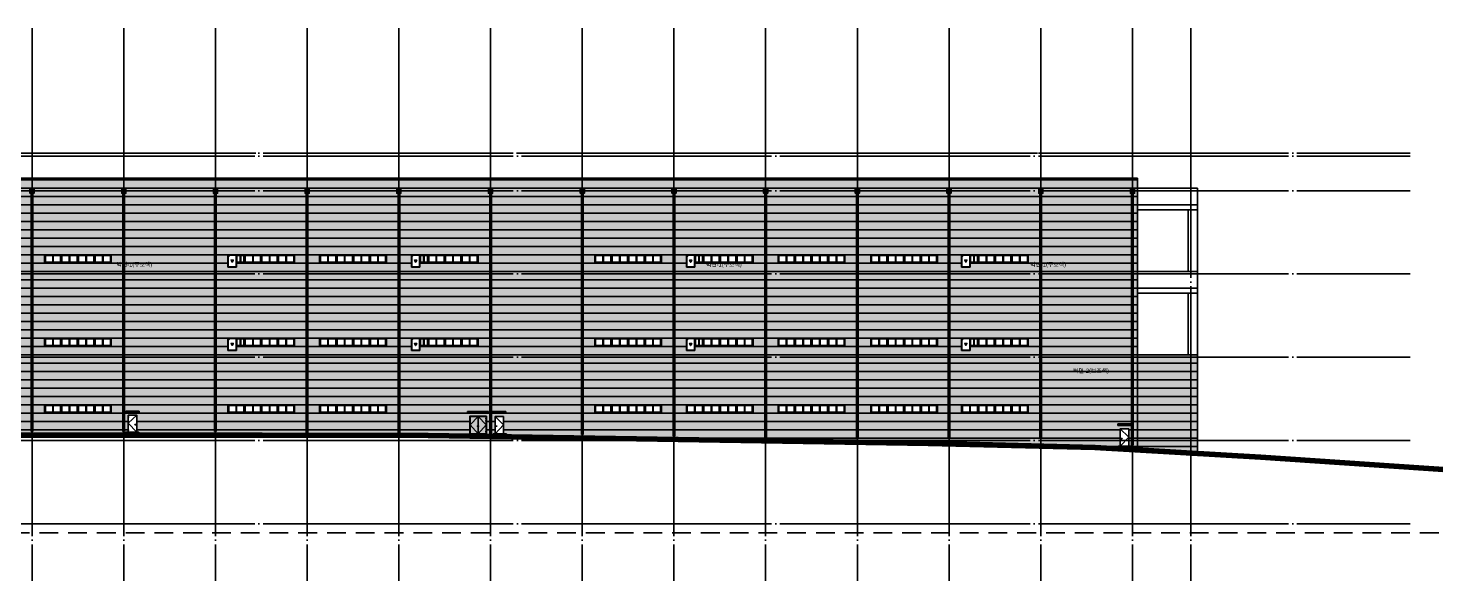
# Model space of a CAD drawing. Header units: millimetres. Extents: x 9068264 to 10076264, y 1307765 to 1705499.
# Drawn here: x 9766672 to 9935536, y 1519666 to 1586035 of the extents above; entities that cross this region are included whole.
import ezdxf
from ezdxf.enums import TextEntityAlignment as Align

# ---------------------------------------------------------------- set-up
doc = ezdxf.new("R2010")
doc.units = ezdxf.units.MM
doc.header["$LTSCALE"] = 1000
for name, pattern in [('03 단지-0902$0$HIDDEN', [0.375, 0.25, -0.125]), ('CEN', [6.2, 6, -0.1, 0, -0.1]), ('HID', [0.345, 0.225, -0.12]), ('x-평면도$0$CEN', [6.2, 6, -0.1, 0, -0.1])]:
    doc.linetypes.add(name, pattern=pattern)
doc.layers.get('DEFPOINTS').update_dxf_attribs({"color": 151})
for name, color, linetype in [('3 dim0', 7, 'Continuous'), ('A-FIN-5', 8, 'Continuous'), ('A-중심선', 10, 'CEN'), ('CON', 2, 'Continuous'), ('DOOR', 4, 'Continuous'), ('ELE-11', 7, 'Continuous'), ('ELE-2', 4, 'Continuous'), ('SYM', 7, 'Continuous'), ('WID', 4, 'Continuous'), ('WIN', 4, 'Continuous'), ('x-평면도$0$A-DOOR', 4, 'Continuous'), ('x-평면도$0$A-중심선', 10, 'x-평면도$0$CEN'), ('x-평면도$0$DIM', 7, 'Continuous'), ('x-평면도$0$현황선', 6, 'Continuous'), ('노면', 252, 'Continuous'), ('도로체인', 6, 'Continuous')]:
    doc.layers.add(name, color=color, linetype=linetype)
doc.layers.add('벽면1 (주조색)', color=7, linetype='Continuous', true_color=0xd3d1d2)
doc.layers.add('벽면2 (보조색)', color=7, linetype='Continuous', true_color=0x888787)
doc.styles.add('AUDIT_D_190715091641-0', font='')
doc.styles.add('돋움', font='')
doc.styles.get('AUDIT_D_190715091641-0').set_extended_font_data('Dotum')
doc.styles.get('돋움').set_extended_font_data('Dotum')
doc.dimstyles.new('scale600', dxfattribs={"dimscale": 600, "dimtxt": 2, "dimasz": 1, "dimexe": 1, "dimexo": 2.5, "dimgap": 0.8, "dimtad": 1, "dimdec": 0, "dimzin": 0, "dimdsep": 46, "dimlunit": 6, "dimtxsty": 'AUDIT_D_190715091641-0', "dimblk": 'DOT', "dimcen": 0, "dimdle": 1, "dimclrd": 256, "dimclre": 256, "dimclrt": 3, "dimadec": 0, "dimazin": 0, "dimtfac": 1, "dimtdec": 0, "dimtix": 1, "dimtmove": 2, "dimatfit": 3, "dimldrblk": 'DOT', "dimfxl": 0, "dimtolj": 1, "dimtzin": 0, "dimarcsym": 0})

# ---------------------------------------------------------------- blocks, each defined once
blk = doc.blocks.new('AW-1')
at = {"ltscale": 0.1}
blk.add_wipeout([(0, 1000), (0, 0), (8000, 0), (8000, 1000)], dxfattribs=at).dxf.layer = 'DOOR'
at = {"layer": 'DOOR', "ltscale": 0.1}
for p, q in [((0, 1000), (0, 0)), ((8000, 1000), (0, 1000)), ((40, 960), (7960, 960)), ((40, 40), (40, 960)), ((7960, 40), (40, 40)), ((7960, 960), (7960, 40)), ((8000, 0), (8000, 1000)), ((0, 0), (8000, 0))]:
    blk.add_line(p, q, dxfattribs=at)
at = {"layer": 'DOOR', "color": 9, "ltscale": 0.1}
for p, q in [((100, 900), (980, 900)), ((100, 100), (100, 900)), ((980, 100), (100, 100)), ((980, 960), (980, 40)), ((1040, 900), (1920, 900)), ((1040, 900), (1040, 100)), ((1920, 100), (1040, 100)), ((1920, 100), (1920, 900)), ((1980, 40), (1980, 960)), ((2020, 40), (2020, 960)), ((2080, 900), (2970, 900)), ((2080, 100), (2080, 900)), ((2970, 100), (2080, 100)), ((2970, 960), (2970, 40)), ((3030, 900), (3920, 900)), ((3030, 900), (3030, 100)), ((3920, 100), (3030, 100)), ((3920, 100), (3920, 900)), ((3980, 40), (3980, 960)), ((4020, 40), (4020, 960)), ((4080, 100), (4080, 900)), ((4970, 900), (4080, 900)), ((4080, 100), (4970, 100)), ((4970, 900), (4970, 100)), ((5030, 960), (5030, 40)), ((5920, 900), (5030, 900)), ((5030, 100), (5920, 100)), ((5920, 100), (5920, 900)), ((5980, 40), (5980, 960)), ((6020, 40), (6020, 960)), ((6080, 100), (6080, 900)), ((6960, 900), (6080, 900)), ((6080, 100), (6960, 100)), ((6960, 900), (6960, 100)), ((7020, 960), (7020, 40)), ((7900, 900), (7020, 900)), ((7020, 100), (7900, 100)), ((7900, 100), (7900, 900))]:
    blk.add_line(p, q, dxfattribs=at)
blk = doc.blocks.new('_Dot')
at = {"color": 0, "linetype": 'ByBlock', "lineweight": -2}
blk.add_line((-0.5, 0), (-1, 0), dxfattribs=at)
at = {"color": 0, "linetype": 'ByBlock', "const_width": 0.5}
blk.add_lwpolyline([(-0.25, 0, 1), (0.25, 0, 1)], format="xyb", close=True, dxfattribs=at)
blk = doc.blocks.new('*D51')
at = {"layer": '3 dim0', "lineweight": -2, "transparency": 16777216}
for p, q in [((9690141, 1587535), (9690141, 1622458)), ((9905241, 1621858), (9691041, 1621858)), ((9906141, 1587535), (9906141, 1622458))]:
    blk.add_line(p, q, dxfattribs=at)
at = {"layer": 'DEFPOINTS', "color": 0, "transparency": 16777216}
for p in [(9690141, 1621858), (9690141, 1586035), (9906141, 1586035)]:
    blk.add_point(p, dxfattribs=at)
at = {"layer": '3 dim0', "lineweight": -2, "transparency": 16777216, "xscale": 900, "yscale": 900, "zscale": 900, "rotation": 180}
blk.add_blockref('_Dot', (9690141, 1621858), dxfattribs=at)
at = {"layer": '3 dim0', "lineweight": -2, "transparency": 16777216, "xscale": 900, "yscale": 900, "zscale": 900}
blk.add_blockref('_Dot', (9906141, 1621858), dxfattribs=at)
at = {"layer": '3 dim0', "color": 3, "transparency": 16777216, "insert": (9798141, 1623592), "char_height": 2100, "attachment_point": 5, "style": 'AUDIT_D_190715091641-0'}
blk.add_mtext('\\A1;216,000', dxfattribs=at)
blk = doc.blocks.new('*D52')
at = {"layer": '3 dim0', "lineweight": -2, "transparency": 16777216}
for p, q in [((9844141, 1599519), (9844141, 1610458)), ((9854241, 1609858), (9845041, 1609858)), ((9855141, 1587535), (9855141, 1610458))]:
    blk.add_line(p, q, dxfattribs=at)
at = {"layer": 'DEFPOINTS', "color": 0, "transparency": 16777216}
for p in [(9844141, 1609858), (9844141, 1598019), (9855141, 1586035)]:
    blk.add_point(p, dxfattribs=at)
at = {"layer": '3 dim0', "lineweight": -2, "transparency": 16777216, "xscale": 900, "yscale": 900, "zscale": 900, "rotation": 180}
blk.add_blockref('_Dot', (9844141, 1609858), dxfattribs=at)
at = {"layer": '3 dim0', "lineweight": -2, "transparency": 16777216, "xscale": 900, "yscale": 900, "zscale": 900}
blk.add_blockref('_Dot', (9855141, 1609858), dxfattribs=at)
at = {"layer": '3 dim0', "color": 3, "transparency": 16777216, "insert": (9849641, 1611592), "char_height": 2100, "attachment_point": 5, "style": 'AUDIT_D_190715091641-0'}
blk.add_mtext('\\A1;11,000', dxfattribs=at)
blk = doc.blocks.new('*D53')
at = {"layer": '3 dim0', "lineweight": -2, "transparency": 16777216}
for p, q in [((9844141, 1599519), (9844141, 1616458)), ((9899141, 1587535), (9899141, 1616458)), ((9898241, 1615858), (9845041, 1615858))]:
    blk.add_line(p, q, dxfattribs=at)
at = {"layer": 'DEFPOINTS', "color": 0, "transparency": 16777216}
for p in [(9844141, 1615858), (9844141, 1598019), (9899141, 1586035)]:
    blk.add_point(p, dxfattribs=at)
at = {"layer": '3 dim0', "lineweight": -2, "transparency": 16777216, "xscale": 900, "yscale": 900, "zscale": 900, "rotation": 180}
blk.add_blockref('_Dot', (9844141, 1615858), dxfattribs=at)
at = {"layer": '3 dim0', "lineweight": -2, "transparency": 16777216, "xscale": 900, "yscale": 900, "zscale": 900}
blk.add_blockref('_Dot', (9899141, 1615858), dxfattribs=at)
at = {"layer": '3 dim0', "color": 3, "transparency": 16777216, "insert": (9871641, 1617592), "char_height": 2100, "attachment_point": 5, "style": 'AUDIT_D_190715091641-0'}
blk.add_mtext('\\A1;55,000', dxfattribs=at)
blk = doc.blocks.new('*D54')
at = {"layer": '3 dim0', "lineweight": -2, "transparency": 16777216}
for p, q in [((9855141, 1587535), (9855141, 1610458)), ((9856041, 1609858), (9865241, 1609858)), ((9866141, 1587535), (9866141, 1610458))]:
    blk.add_line(p, q, dxfattribs=at)
at = {"layer": 'DEFPOINTS', "color": 0, "transparency": 16777216}
for p in [(9866141, 1609858), (9855141, 1586035), (9866141, 1586035)]:
    blk.add_point(p, dxfattribs=at)
at = {"layer": '3 dim0', "lineweight": -2, "transparency": 16777216, "xscale": 900, "yscale": 900, "zscale": 900, "rotation": 180}
blk.add_blockref('_Dot', (9855141, 1609858), dxfattribs=at)
at = {"layer": '3 dim0', "lineweight": -2, "transparency": 16777216, "xscale": 900, "yscale": 900, "zscale": 900}
blk.add_blockref('_Dot', (9866141, 1609858), dxfattribs=at)
at = {"layer": '3 dim0', "color": 3, "transparency": 16777216, "insert": (9860641, 1611592), "char_height": 2100, "attachment_point": 5, "style": 'AUDIT_D_190715091641-0'}
blk.add_mtext('\\A1;11,000', dxfattribs=at)
blk = doc.blocks.new('*D55')
at = {"layer": '3 dim0', "lineweight": -2, "transparency": 16777216}
for p, q in [((9877141, 1587535), (9877141, 1610458)), ((9878041, 1609858), (9887241, 1609858)), ((9888141, 1587535), (9888141, 1610458))]:
    blk.add_line(p, q, dxfattribs=at)
at = {"layer": 'DEFPOINTS', "color": 0, "transparency": 16777216}
for p in [(9888141, 1609858), (9877141, 1586035), (9888141, 1586035)]:
    blk.add_point(p, dxfattribs=at)
at = {"layer": '3 dim0', "lineweight": -2, "transparency": 16777216, "xscale": 900, "yscale": 900, "zscale": 900, "rotation": 180}
blk.add_blockref('_Dot', (9877141, 1609858), dxfattribs=at)
at = {"layer": '3 dim0', "lineweight": -2, "transparency": 16777216, "xscale": 900, "yscale": 900, "zscale": 900}
blk.add_blockref('_Dot', (9888141, 1609858), dxfattribs=at)
at = {"layer": '3 dim0', "color": 3, "transparency": 16777216, "insert": (9882641, 1611592), "char_height": 2100, "attachment_point": 5, "style": 'AUDIT_D_190715091641-0'}
blk.add_mtext('\\A1;11,000', dxfattribs=at)
blk = doc.blocks.new('*D56')
at = {"layer": '3 dim0', "lineweight": -2, "transparency": 16777216}
for p, q in [((9866141, 1587535), (9866141, 1610458)), ((9876241, 1609858), (9867041, 1609858)), ((9877141, 1587535), (9877141, 1610458))]:
    blk.add_line(p, q, dxfattribs=at)
at = {"layer": 'DEFPOINTS', "color": 0, "transparency": 16777216}
for p in [(9866141, 1609858), (9866141, 1586035), (9877141, 1586035)]:
    blk.add_point(p, dxfattribs=at)
at = {"layer": '3 dim0', "lineweight": -2, "transparency": 16777216, "xscale": 900, "yscale": 900, "zscale": 900, "rotation": 180}
blk.add_blockref('_Dot', (9866141, 1609858), dxfattribs=at)
at = {"layer": '3 dim0', "lineweight": -2, "transparency": 16777216, "xscale": 900, "yscale": 900, "zscale": 900}
blk.add_blockref('_Dot', (9877141, 1609858), dxfattribs=at)
at = {"layer": '3 dim0', "color": 3, "transparency": 16777216, "insert": (9871641, 1611592), "char_height": 2100, "attachment_point": 5, "style": 'AUDIT_D_190715091641-0'}
blk.add_mtext('\\A1;11,000', dxfattribs=at)
blk = doc.blocks.new('*D57')
at = {"layer": '3 dim0', "lineweight": -2, "transparency": 16777216}
for p, q in [((9888141, 1587535), (9888141, 1610458)), ((9898241, 1609858), (9889041, 1609858)), ((9899141, 1587535), (9899141, 1610458))]:
    blk.add_line(p, q, dxfattribs=at)
at = {"layer": 'DEFPOINTS', "color": 0, "transparency": 16777216}
for p in [(9888141, 1609858), (9888141, 1586035), (9899141, 1586035)]:
    blk.add_point(p, dxfattribs=at)
at = {"layer": '3 dim0', "lineweight": -2, "transparency": 16777216, "xscale": 900, "yscale": 900, "zscale": 900, "rotation": 180}
blk.add_blockref('_Dot', (9888141, 1609858), dxfattribs=at)
at = {"layer": '3 dim0', "lineweight": -2, "transparency": 16777216, "xscale": 900, "yscale": 900, "zscale": 900}
blk.add_blockref('_Dot', (9899141, 1609858), dxfattribs=at)
at = {"layer": '3 dim0', "color": 3, "transparency": 16777216, "insert": (9893641, 1611592), "char_height": 2100, "attachment_point": 5, "style": 'AUDIT_D_190715091641-0'}
blk.add_mtext('\\A1;11,000', dxfattribs=at)
blk = doc.blocks.new('*D58')
at = {"layer": '3 dim0', "lineweight": -2, "transparency": 16777216}
for p, q in [((9899141, 1587535), (9899141, 1616458)), ((9906141, 1589060), (9906141, 1616458)), ((9898241, 1615858), (9897341, 1615858)), ((9899141, 1615858), (9906141, 1615858)), ((9907041, 1615858), (9907941, 1615858))]:
    blk.add_line(p, q, dxfattribs=at)
at = {"layer": 'DEFPOINTS', "color": 0, "transparency": 16777216}
for p in [(9906141, 1615858), (9906141, 1587560), (9899141, 1586035)]:
    blk.add_point(p, dxfattribs=at)
at = {"layer": '3 dim0', "lineweight": -2, "transparency": 16777216, "xscale": 900, "yscale": 900, "zscale": 900}
blk.add_blockref('_Dot', (9899141, 1615858), dxfattribs=at)
at = {"layer": '3 dim0', "lineweight": -2, "transparency": 16777216, "xscale": 900, "yscale": 900, "zscale": 900, "rotation": 180}
blk.add_blockref('_Dot', (9906141, 1615858), dxfattribs=at)
at = {"layer": '3 dim0', "color": 3, "transparency": 16777216, "insert": (9902641, 1617592), "char_height": 2100, "attachment_point": 5, "style": 'AUDIT_D_190715091641-0'}
blk.add_mtext('\\A1;7,000', dxfattribs=at)
blk = doc.blocks.new('RTRET')
at = {"ltscale": 0.1}
blk.add_wipeout([(131678, 216603), (130658, 216603), (130658, 217103), (123678, 217103), (123678, 218103), (131678, 218103)], dxfattribs=at).dxf.layer = 'WID'
for p, q in [((123678, 218103), (123678, 217103)), ((123678, 217103), (130658, 217103))]:
    blk.add_line(p, q)
at = {"layer": 'DOOR', "ltscale": 0.1}
for p, q in [((131678, 218103), (123678, 218103)), ((123678, 217103), (123678, 218103)), ((123718, 218063), (131638, 218063)), ((123718, 217143), (123718, 218063)), ((125658, 217143), (125658, 218063)), ((125698, 217143), (125698, 218063)), ((127658, 217143), (127658, 218063)), ((127698, 217143), (127698, 218063)), ((129658, 217143), (129658, 218063)), ((129698, 217143), (129698, 218063)), ((130658, 216603), (130658, 218063)), ((130698, 216643), (130698, 218063)), ((131638, 218063), (131638, 216643)), ((131678, 216603), (131678, 218103)), ((131678, 218103), (131678, 216603)), ((130658, 217103), (123678, 217103)), ((130658, 217143), (123718, 217143)), ((130658, 216603), (131678, 216603)), ((131638, 216643), (130698, 216643))]:
    blk.add_line(p, q, dxfattribs=at)
at = {"layer": 'DOOR', "color": 9, "ltscale": 0.1}
for p, q in [((123778, 218003), (124658, 218003)), ((123778, 217203), (123778, 218003)), ((124658, 218063), (124658, 217143)), ((124718, 218003), (125598, 218003)), ((124718, 218003), (124718, 217203)), ((125598, 217203), (125598, 218003)), ((125758, 217203), (125758, 218003)), ((126648, 218003), (125758, 218003)), ((126648, 218003), (126648, 217203)), ((126708, 218063), (126708, 217143)), ((127598, 218003), (126708, 218003)), ((127598, 217203), (127598, 218003)), ((127758, 217203), (127758, 218003)), ((128648, 218003), (127758, 218003)), ((128648, 218003), (128648, 217203)), ((128708, 218063), (128708, 217143)), ((129598, 218003), (128708, 218003)), ((129598, 217203), (129598, 218003)), ((129758, 217203), (129758, 218003)), ((130148, 218003), (129758, 218003)), ((130148, 218003), (130148, 217203)), ((130208, 218063), (130208, 217143)), ((130598, 218003), (130208, 218003)), ((130598, 217203), (130598, 218003)), ((124658, 217203), (123778, 217203)), ((125598, 217203), (124718, 217203)), ((125758, 217203), (126648, 217203)), ((126708, 217203), (127598, 217203)), ((127758, 217203), (128648, 217203)), ((128708, 217203), (129598, 217203)), ((129758, 217203), (130148, 217203)), ((130208, 217203), (130598, 217203))]:
    blk.add_line(p, q, dxfattribs=at)
at = {"layer": 'DOOR', "color": 10, "ltscale": 0.1, "elevation": 0}
for points in [[(131050, 217473), (131286, 217473, -0.575867), (131302, 217445), (131184, 217239, -0.5803225), (131152, 217239), (131034, 217445, -0.575867)], [(131050, 217461), (131286, 217461, -0.575867), (131291, 217451), (131173, 217245, -0.5803225), (131163, 217245), (131045, 217451, -0.575867)]]:
    blk.add_lwpolyline(points, format="xyb", close=True, dxfattribs=at)
at = {"layer": 'DOOR', "color": 10, "ltscale": 0.1}
blk.add_circle((131558, 217983), 43.8, dxfattribs=at)
at = {"layer": 'WID', "color": 1, "ltscale": 0.1}
for points in [[(131602, 217983, 1), (131514, 217983, 1)], [(131302, 217445), (131184, 217239, -0.5803225), (131152, 217239), (131034, 217445, -0.575867), (131050, 217473), (131286, 217473, -0.575867)]]:
    blk.add_lwpolyline(points, format="xyb", close=True, dxfattribs=at)
blk.add_lwpolyline([(131296, 217461), (131168, 217236), (131039, 217461)], close=True, dxfattribs=at)

msp = doc.modelspace()

# ---------------------------------------------------------------- hatches: boundary and pattern name
at = {"layer": '벽면1 (주조색)'}
h = msp.add_hatch(color=256, dxfattribs=at)
h.dxf.hatch_style = 1
h.paths.add_polyline_path([(9734141.1, 1568017.6), (9689516.1, 1568017.6), (9689516.1, 1546517.6), (9734141.1, 1546517.6)])
h.paths.add_polyline_path([(9822141.1, 1568017.6), (9745141.1, 1568017.6), (9745141.1, 1546517.6), (9822141.1, 1546517.6)])
h.paths.add_polyline_path([(9866141.1, 1568017.6), (9833141.1, 1568017.6), (9833141.1, 1546517.6), (9866141.1, 1546517.6)])
h.paths.add_polyline_path([(9899766.1, 1568017.6), (9877141.1, 1568017.6), (9877141.1, 1546517.6), (9899766.1, 1546517.6)])
at = {"layer": '벽면2 (보조색)'}
for points in [[(9745141.1, 1568017.6), (9734141.1, 1568017.6), (9734141.1, 1546517.6), (9689516.1, 1546517.6), (9689516.1, 1541562.5), (9694660.6, 1541157.6), (9714660.6, 1539437.6), (9734660.6, 1537807.6), (9754660.6, 1537417.6), (9774660.6, 1537417.6), (9794753.2, 1537417.6), (9814660.6, 1537367.6), (9834660.6, 1537047.6), (9854660.6, 1536737.6), (9874660.6, 1536427.6), (9894660.6, 1535927.6), (9899766.1, 1535632.4), (9899766.1, 1546517.6), (9877141.1, 1546517.6), (9877141.1, 1568017.6), (9866141.1, 1568017.6), (9866141.1, 1546517.6), (9833141.1, 1546517.6), (9833141.1, 1568017.6), (9822141.1, 1568017.6), (9822141.1, 1546517.6), (9745141.1, 1546517.6)], [(9906941.1, 1546817.6), (9899766.1, 1546817.6), (9899766.1, 1535632.4), (9906941.1, 1535217.5)]]:
    msp.add_hatch(color=256, dxfattribs=at).paths.add_polyline_path(points)

# ---------------------------------------------------------------- linework, layer by layer
at = {"layer": 'A-FIN-5', "color": 8}
for p, q in [((9689516.1, 1567817.6), (9899766.1, 1567817.6)), ((9767141.1, 1568017.6), (9767141.1, 1537417.6)), ((9789141.1, 1568017.6), (9789141.1, 1537417.6)), ((9800141.1, 1568017.6), (9800141.1, 1537404)), ((9811141.1, 1568017.6), (9811141.1, 1537376.4)), ((9833141.1, 1568017.6), (9833141.1, 1537071.9)), ((9844141.1, 1568017.6), (9844141.1, 1536900.6)), ((9855141.1, 1568017.6), (9855141.1, 1536730.1)), ((9866141.1, 1568017.6), (9866141.1, 1536559.6)), ((9877141.1, 1568017.6), (9877141.1, 1536365.6)), ((9689516.1, 1566817.6), (9899766.1, 1566817.6)), ((9689516.1, 1565817.6), (9899766.1, 1565817.6)), ((9689516.1, 1564817.6), (9899766.1, 1564817.6)), ((9689516.1, 1563817.6), (9899766.1, 1563817.6)), ((9689516.1, 1562817.6), (9899766.1, 1562817.6)), ((9689516.1, 1561817.6), (9899766.1, 1561817.6)), ((9689516.1, 1560817.6), (9899766.1, 1560817.6)), ((9689516.1, 1559817.6), (9899766.1, 1559817.6)), ((9689516.1, 1558817.6), (9899766.1, 1558817.6)), ((9689516.1, 1557817.6), (9899766.1, 1557817.6)), ((9689516.1, 1556817.6), (9899766.1, 1556817.6)), ((9689516.1, 1555817.6), (9899766.1, 1555817.6)), ((9689516.1, 1554817.6), (9899766.1, 1554817.6)), ((9689516.1, 1553817.6), (9899766.1, 1553817.6)), ((9689516.1, 1552817.6), (9899766.1, 1552817.6)), ((9689516.1, 1551817.6), (9899766.1, 1551817.6)), ((9689516.1, 1550817.6), (9899766.1, 1550817.6)), ((9689516.1, 1549817.6), (9899766.1, 1549817.6)), ((9689516.1, 1548817.6), (9899766.1, 1548817.6)), ((9689516.1, 1547817.6), (9899766.1, 1547817.6)), ((9689516.1, 1546817.6), (9899766.1, 1546817.6)), ((9689516.1, 1545817.6), (9906941.1, 1545817.6)), ((9689516.1, 1544817.6), (9906941.1, 1544817.6)), ((9689516.1, 1543817.6), (9906941.1, 1543817.6)), ((9689507.4, 1542817.6), (9906941.1, 1542817.6)), ((9689516.1, 1541817.6), (9906941.1, 1541817.6)), ((9849499.3, 1536817.6), (9906941.1, 1536817.6)), ((9896563.1, 1535817.6), (9906941.1, 1535817.6))]:
    msp.add_line(p, q, dxfattribs=at)
at = {"layer": 'CON'}
for q in [(9689516.1, 1568017.6), (9899766.1, 1535632.4)]:
    msp.add_line((9899766.1, 1568017.6), q, dxfattribs=at)
at = {"layer": 'DEFPOINTS'}
for points in [[(9906941.1, 1564817.6), (9899766.1, 1564817.6), (9899766.1, 1564217.6), (9906941.1, 1564217.6)], [(9906941.1, 1554817.6), (9899766.1, 1554817.6), (9899766.1, 1554217.6), (9906941.1, 1554217.6)], [(9906941.1, 1546817.6), (9899766.1, 1546817.6), (9899766.1, 1535632.4), (9906941.1, 1535217.5)]]:
    msp.add_lwpolyline(points, close=True, dxfattribs=at)
at = {"layer": 'ELE-11'}
for p, q in [((9819391.1, 1539991.7), (9819391.1, 1539791.7)), ((9897391.1, 1538507.1), (9897391.1, 1538307.1)), ((9897391.1, 1538507.1), (9898991.1, 1538507.1)), ((9897391.1, 1538407.1), (9898991.1, 1538407.1)), ((9898991.1, 1538507.1), (9898991.1, 1538307.1)), ((9897391.1, 1538307.1), (9898991.1, 1538307.1))]:
    msp.add_line(p, q, dxfattribs=at)
at = {"layer": 'ELE-2'}
for p, q in [((9766891.1, 1566817.6), (9767391.1, 1566217.6)), ((9767391.1, 1566817.6), (9766891.1, 1566217.6)), ((9767041.1, 1566217.6), (9767041.1, 1537618.1)), ((9767041.1, 1566217.6), (9767241.1, 1566217.6)), ((9767241.1, 1566217.6), (9767241.1, 1537617)), ((9777891.1, 1566817.6), (9778391.1, 1566217.6)), ((9778391.1, 1566817.6), (9777891.1, 1566217.6)), ((9778041.1, 1566217.6), (9778041.1, 1537618.1)), ((9778041.1, 1566217.6), (9778241.1, 1566217.6)), ((9778241.1, 1566217.6), (9778241.1, 1537617)), ((9788891.1, 1566817.6), (9789391.1, 1566217.6)), ((9789391.1, 1566817.6), (9788891.1, 1566217.6)), ((9789041.1, 1566217.6), (9789041.1, 1537618.1)), ((9789041.1, 1566217.6), (9789241.1, 1566217.6)), ((9789241.1, 1566217.6), (9789241.1, 1537617)), ((9799891.1, 1566817.6), (9800391.1, 1566217.6)), ((9800391.1, 1566817.6), (9799891.1, 1566217.6)), ((9800041.1, 1566217.6), (9800041.1, 1537404.3)), ((9800041.1, 1566217.6), (9800241.1, 1566217.6)), ((9800241.1, 1566217.6), (9800241.1, 1537403.8)), ((9810891.1, 1566817.6), (9811391.1, 1566217.6)), ((9811391.1, 1566817.6), (9810891.1, 1566217.6)), ((9811041.1, 1566217.6), (9811041.1, 1537376.6)), ((9811041.1, 1566217.6), (9811241.1, 1566217.6)), ((9811241.1, 1566217.6), (9811241.1, 1537376.1)), ((9821891.1, 1566817.6), (9822391.1, 1566217.6)), ((9822391.1, 1566817.6), (9821891.1, 1566217.6)), ((9822041.1, 1566217.6), (9822241.1, 1566217.6)), ((9832891.1, 1566817.6), (9833391.1, 1566217.6)), ((9833391.1, 1566817.6), (9832891.1, 1566217.6)), ((9833041.1, 1566217.6), (9833041.1, 1537255.7)), ((9833041.1, 1566217.6), (9833241.1, 1566217.6)), ((9833241.1, 1566217.6), (9833241.1, 1537254.5)), ((9843891.1, 1566817.6), (9844391.1, 1566217.6)), ((9844391.1, 1566817.6), (9843891.1, 1566217.6)), ((9844041.1, 1566217.6), (9844041.1, 1537041.3)), ((9844041.1, 1566217.6), (9844241.1, 1566217.6)), ((9844241.1, 1566217.6), (9844241.1, 1537040.1)), ((9854891.1, 1566817.6), (9855391.1, 1566217.6)), ((9855391.1, 1566817.6), (9854891.1, 1566217.6)), ((9855041.1, 1566217.6), (9855041.1, 1536818.1)), ((9855041.1, 1566217.6), (9855241.1, 1566217.6)), ((9855241.1, 1566217.6), (9855241.1, 1536817)), ((9865891.1, 1566817.6), (9866391.1, 1566217.6)), ((9866391.1, 1566817.6), (9865891.1, 1566217.6)), ((9866041.1, 1566217.6), (9866041.1, 1536818.1)), ((9866041.1, 1566217.6), (9866241.1, 1566217.6)), ((9866241.1, 1566217.6), (9866241.1, 1536817)), ((9876891.1, 1566817.6), (9877391.1, 1566217.6)), ((9877391.1, 1566817.6), (9876891.1, 1566217.6)), ((9877041.1, 1566217.6), (9877041.1, 1536818.1)), ((9877041.1, 1566217.6), (9877241.1, 1566217.6)), ((9877241.1, 1566217.6), (9877241.1, 1536817)), ((9887891.1, 1566817.6), (9888391.1, 1566217.6)), ((9888391.1, 1566817.6), (9887891.1, 1566217.6)), ((9888041.1, 1566217.6), (9888041.1, 1536818.1)), ((9888041.1, 1566217.6), (9888241.1, 1566217.6)), ((9888241.1, 1566217.6), (9888241.1, 1536817)), ((9898891.1, 1566817.6), (9899391.1, 1566217.6)), ((9899391.1, 1566817.6), (9898891.1, 1566217.6)), ((9899041.1, 1566217.6), (9899041.1, 1535954)), ((9899041.1, 1566217.6), (9899241.1, 1566217.6)), ((9899241.1, 1566217.6), (9899241.1, 1535952.8))]:
    msp.add_line(p, q, dxfattribs=at)
for points in [[(9766891.1, 1566817.6), (9767391.1, 1566817.6), (9767391.1, 1566217.6), (9766891.1, 1566217.6)], [(9777891.1, 1566817.6), (9778391.1, 1566817.6), (9778391.1, 1566217.6), (9777891.1, 1566217.6)], [(9788891.1, 1566817.6), (9789391.1, 1566817.6), (9789391.1, 1566217.6), (9788891.1, 1566217.6)], [(9799891.1, 1566817.6), (9800391.1, 1566817.6), (9800391.1, 1566217.6), (9799891.1, 1566217.6)], [(9810891.1, 1566817.6), (9811391.1, 1566817.6), (9811391.1, 1566217.6), (9810891.1, 1566217.6)], [(9821891.1, 1566817.6), (9822391.1, 1566817.6), (9822391.1, 1566217.6), (9821891.1, 1566217.6)], [(9832891.1, 1566817.6), (9833391.1, 1566817.6), (9833391.1, 1566217.6), (9832891.1, 1566217.6)], [(9843891.1, 1566817.6), (9844391.1, 1566817.6), (9844391.1, 1566217.6), (9843891.1, 1566217.6)], [(9854891.1, 1566817.6), (9855391.1, 1566817.6), (9855391.1, 1566217.6), (9854891.1, 1566217.6)], [(9865891.1, 1566817.6), (9866391.1, 1566817.6), (9866391.1, 1566217.6), (9865891.1, 1566217.6)], [(9876891.1, 1566817.6), (9877391.1, 1566817.6), (9877391.1, 1566217.6), (9876891.1, 1566217.6)], [(9887891.1, 1566817.6), (9888391.1, 1566817.6), (9888391.1, 1566217.6), (9887891.1, 1566217.6)], [(9898891.1, 1566817.6), (9899391.1, 1566817.6), (9899391.1, 1566217.6), (9898891.1, 1566217.6)]]:
    msp.add_lwpolyline(points, close=True, dxfattribs=at)
for points in [[(9811041.1, 1538761), (9811241.1, 1538759.8)], [(9767041.1, 1537618.1), (9767241.1, 1537617)], [(9778041.1, 1537618.1), (9778241.1, 1537617)], [(9789041.1, 1537618.1), (9789241.1, 1537617)], [(9833041.1, 1537255.7), (9833241.1, 1537254.5)], [(9844041.1, 1537041.3), (9844241.1, 1537040.1)], [(9855041.1, 1536818.1), (9855241.1, 1536817)], [(9866041.1, 1536818.1), (9866241.1, 1536817)], [(9877041.1, 1536818.1), (9877241.1, 1536817)], [(9888041.1, 1536818.1), (9888241.1, 1536817)]]:
    msp.add_lwpolyline(points, dxfattribs=at)
at = {"layer": 'SYM'}
for p, q in [((9906941.1, 1566817.6), (9899766.1, 1566817.6)), ((9906941.1, 1564817.6), (9899766.1, 1564817.6)), ((9906941.1, 1564817.6), (9899766.1, 1564817.6)), ((9906941.1, 1564217.6), (9899766.1, 1564217.6)), ((9899766.1, 1556817.6), (9906941.1, 1556817.6)), ((9906941.1, 1556817.6), (9906941.1, 1554217.6)), ((9906941.1, 1554817.6), (9899766.1, 1554817.6)), ((9899766.1, 1554817.6), (9906941.1, 1554817.6)), ((9906941.1, 1554217.6), (9899766.1, 1554217.6)), ((9899766.1, 1546817.6), (9906941.1, 1546817.6)), ((9906941.1, 1546817.6), (9906941.1, 1535217.5))]:
    msp.add_line(p, q, dxfattribs=at)
at = {"layer": 'WIN'}
for p, q in [((9906941.1, 1566817.6), (9906941.1, 1546817.6)), ((9905841.1, 1556817.6), (9905841.1, 1564217.6)), ((9905841.1, 1546817.6), (9905841.1, 1554217.6))]:
    msp.add_line(p, q, dxfattribs=at)
at = {"layer": 'x-평면도$0$A-DOOR', "linetype": 'Continuous'}
for p, q in [((9819681.1, 1539439.9), (9819681.1, 1537339.9)), ((9821601.1, 1539399.9), (9819681.1, 1539399.9)), ((9820641.1, 1537339.9), (9820641.1, 1539399.9)), ((9821601.1, 1537339.9), (9821601.1, 1539439.9)), ((9820551.1, 1538239.9), (9820631.1, 1538239.9)), ((9820591.1, 1538199.9), (9820591.1, 1538279.9)), ((9820651.1, 1538239.9), (9820731.1, 1538239.9)), ((9820691.1, 1538199.9), (9820691.1, 1538279.9))]:
    msp.add_line(p, q, dxfattribs=at)
for points in [[(9821641.1, 1539439.9), (9821641.1, 1537339.9), (9819641.1, 1537339.9), (9819641.1, 1539439.9), (9821641.1, 1539439.9)], [(9819681.1, 1539119.9), (9819691.1, 1539119.9), (9819691.1, 1539219.9), (9819681.1, 1539219.9)], [(9819681.1, 1538839.9), (9819691.1, 1538839.9), (9819691.1, 1538939.9), (9819681.1, 1538939.9)], [(9821601.1, 1539119.9), (9821591.1, 1539119.9), (9821591.1, 1539219.9), (9821601.1, 1539219.9)], [(9821601.1, 1538839.9), (9821591.1, 1538839.9), (9821591.1, 1538939.9), (9821601.1, 1538939.9)], [(9819681.1, 1537539.9), (9819691.1, 1537539.9), (9819691.1, 1537639.9), (9819681.1, 1537639.9)], [(9821601.1, 1537539.9), (9821591.1, 1537539.9), (9821591.1, 1537639.9), (9821601.1, 1537639.9)]]:
    msp.add_lwpolyline(points, dxfattribs=at)
msp.add_lwpolyline([(9820641.1, 1539399.9), (9821601.1, 1538389.9), (9820641.1, 1537339.9), (9819681.1, 1538389.9)], close=True, dxfattribs=at)
for centre in [(9820591.1, 1538239.9), (9820691.1, 1538239.9)]:
    msp.add_circle(centre, 30, dxfattribs=at)
at = {"layer": 'x-평면도$0$A-중심선', "ltscale": 5}
for p, q in [((9767141.1, 1586034.7), (9767141.1, 1519665.7)), ((9789141.1, 1586034.7), (9789141.1, 1519665.7)), ((9800141.1, 1586034.7), (9800141.1, 1519665.7)), ((9811141.1, 1586034.7), (9811141.1, 1519665.7)), ((9833141.1, 1586034.7), (9833141.1, 1519665.7)), ((9844141.1, 1586034.7), (9844141.1, 1519665.7)), ((9855141.1, 1586034.7), (9855141.1, 1519665.7)), ((9866141.1, 1586034.7), (9866141.1, 1519665.7)), ((9877141.1, 1586034.7), (9877141.1, 1519665.7)), ((9888141.1, 1586034.7), (9888141.1, 1519665.7)), ((9906141.1, 1586034.7), (9906141.1, 1519665.7)), ((9639859.6, 1571017.6), (9932439.6, 1571017.6)), ((9639859.6, 1570667.6), (9932439.6, 1570667.6)), ((9639859.6, 1566517.6), (9932439.6, 1566517.6)), ((9639859.6, 1526517.6), (9932439.6, 1526517.6))]:
    msp.add_line(p, q, dxfattribs=at)
at = {"layer": 'x-평면도$0$DIM', "ltscale": 5}
msp.add_line((9906941.1, 1566817.6), (9906941.1, 1564217.6), dxfattribs=at)
at = {"layer": 'x-평면도$0$현황선', "linetype": 'HID', "ltscale": 10}
msp.add_line((9667980.7, 1525417.6), (9995248, 1525417.6), dxfattribs=at)
at = {"layer": '노면'}
msp.add_lwpolyline([(9819641.1, 1539439.9), (9821641.1, 1539439.9), (9821641.1, 1537339.9), (9819641.1, 1537339.9)], close=True, dxfattribs=at)
at = {"layer": '도로체인', "linetype": '03 단지-0902$0$HIDDEN', "ltscale": 10}
msp.add_line((9663985, 1571017.6), (9932439.6, 1571017.6), dxfattribs=at)

# ---------------------------------------------------------------- texts
at = {"layer": 'DEFPOINTS', "style": '돋움'}
msp.add_text('벽면-2(보조색)', height=500, rotation=360, dxfattribs=at).set_placement((9892026.8, 1544493.3), align=Align.BOTTOM_LEFT)

# ---------------------------------------------------------------- dimensions: what is measured, and where the dimension line sits
at = {"layer": '3 dim0'}
for base, p1, p2, picture, middle in [((9690141.1, 1621858), (9906141.1, 1586034.7), (9690141.1, 1586034.7), '*D51', (9798141.1, 1623591.7)), ((9844141.1, 1615858), (9899141.1, 1586034.7), (9844141.1, 1598019.3), '*D53', (9871641.1, 1617591.7)), ((9844141.1, 1609858), (9855141.1, 1586034.7), (9844141.1, 1598019.3), '*D52', (9849641.1, 1611591.7)), ((9866141.1, 1609858), (9877141.1, 1586034.7), (9866141.1, 1586034.7), '*D56', (9871641.1, 1611591.7)), ((9888141.1, 1609858), (9899141.1, 1586034.7), (9888141.1, 1586034.7), '*D57', (9893641.1, 1611591.7))]:
    dim = msp.add_linear_dim(base=base, p1=p1, p2=p2, angle=180, dimstyle='scale600', override={"dimtxt": 3.5, "dimasz": 1.5}, dxfattribs=at)
    dim.commit()
    dim.dimension.update_dxf_attribs({"geometry": picture, "text_midpoint": middle})
for base, p1, p2, picture, middle in [((9906141.1, 1615858), (9899141.1, 1586034.7), (9906141.1, 1587560), '*D58', (9902641.1, 1617591.7)), ((9866141.1, 1609858), (9855141.1, 1586034.7), (9866141.1, 1586034.7), '*D54', (9860641.1, 1611591.7)), ((9888141.1, 1609858), (9877141.1, 1586034.7), (9888141.1, 1586034.7), '*D55', (9882641.1, 1611591.7))]:
    dim = msp.add_linear_dim(base=base, p1=p1, p2=p2, dimstyle='scale600', override={"dimtxt": 3.5, "dimasz": 1.5}, dxfattribs=at)
    dim.commit()
    dim.dimension.update_dxf_attribs({"geometry": picture, "text_midpoint": middle})

# ---------------------------------------------------------------- next in the draw order: block references
at = {"ltscale": 0.1}
for p in [(9768641.1, 1557817.6), (9801641.1, 1557817.6), (9834641.1, 1557817.6), (9856641.1, 1557817.6), (9867741.1, 1557817.6), (9768641.1, 1547817.6), (9801641.1, 1547817.6), (9834641.1, 1547817.6), (9856641.1, 1547817.6), (9867741.1, 1547817.6), (9768641.1, 1539817.6), (9790641.1, 1539817.6), (9801641.1, 1539817.6), (9834641.1, 1539817.6), (9845641.1, 1539817.6), (9856641.1, 1539817.6), (9867741.1, 1539817.6), (9878641.1, 1539817.6)]:
    msp.add_blockref('AW-1', p, dxfattribs=at)
at = {"layer": 'WID', "color": 1, "xscale": -1}
for p in [(9922319.1, 1340714.3), (9944319.1, 1340714.3), (9977319.1, 1340714.3), (10010319.1, 1340714.3), (9922319.1, 1330714.3), (9944319.1, 1330714.3), (9977319.1, 1330714.3), (10010319.1, 1330714.3)]:
    msp.add_blockref('RTRET', p, dxfattribs=at)

# ---------------------------------------------------------------- next in the draw order: wipeouts: each hides what was drawn before it
msp.add_wipeout([(9823741.1, 1537339.9), (9822641.1, 1537339.9), (9822641.1, 1539439.9), (9823741.1, 1539439.9)]).dxf.layer = 'DOOR'

# ---------------------------------------------------------------- next in the draw order: linework, layer by layer
at = {"layer": 'A-FIN-5', "color": 8}
for p, q in [((9822141.1, 1568017.6), (9822141.1, 1537247.9)), ((9698614.1, 1540817.6), (9906941.1, 1540817.6)), ((9821641.1, 1538817.6), (9822641.1, 1538817.6)), ((9823741.1, 1538817.6), (9906941.1, 1538817.6)), ((9821641.1, 1537817.6), (9822641.1, 1537817.6)), ((9823741.1, 1537817.6), (9906941.1, 1537817.6))]:
    msp.add_line(p, q, dxfattribs=at)
at = {"layer": 'A-중심선', "ltscale": 5}
for p, q in [((9822641.1, 1539439.9), (9823701.1, 1538419.9)), ((9823701.1, 1538419.9), (9822681.1, 1537339.9))]:
    msp.add_line(p, q, dxfattribs=at)
at = {"layer": 'CON'}
for points in [[(9995248, 1527689.6), (9972593.5, 1530767.6), (9953852.1, 1532107.6), (9934084.3, 1533447.6), (9914551.1, 1534777.6), (9894660.6, 1535927.6), (9874660.6, 1536427.6), (9854660.6, 1536737.6), (9834660.6, 1537047.6), (9814660.6, 1537367.6), (9794753.2, 1537417.6), (9774660.6, 1537417.6), (9754660.6, 1537417.6), (9734660.6, 1537807.6), (9714660.6, 1539437.6), (9694660.6, 1541157.6), (9682973.6, 1542077.6), (9678076.9, 1542077.6)], [(9995248, 1527639.2), (9972588.3, 1530717.8), (9953848.6, 1532057.7), (9934080.9, 1533397.7), (9914548, 1534727.6), (9894658.5, 1535877.6), (9874659.6, 1536377.6), (9854659.8, 1536687.6), (9834659.8, 1536997.6), (9814660.1, 1537317.6), (9794753.1, 1537367.6), (9774660.6, 1537367.6), (9754660.1, 1537367.6), (9734658.1, 1537757.6), (9714656.4, 1539387.7), (9694656.5, 1541107.7), (9682971.7, 1542027.6), (9678076.9, 1542027.6)], [(9995248, 1527588.7), (9972583.1, 1530668), (9953845.1, 1532007.8), (9934077.6, 1533347.8), (9914544.9, 1534677.7), (9894656.4, 1535827.6), (9874658.5, 1536327.6), (9854659, 1536637.6), (9834659, 1536947.6), (9814659.6, 1537267.6), (9794753.1, 1537317.6), (9774660.6, 1537317.6), (9754659.6, 1537317.6), (9734655.5, 1537707.6), (9714652.2, 1539337.9), (9694652.4, 1541057.9), (9682969.7, 1541977.6), (9678076.9, 1541977.6)], [(9995248, 1527538.3), (9972578, 1530618.3), (9953841.6, 1531957.9), (9934074.2, 1533297.9), (9914541.7, 1534627.8), (9894654.4, 1535777.7), (9874657.5, 1536277.6), (9854658.2, 1536587.6), (9834658.2, 1536897.6), (9814659.2, 1537217.6), (9794753, 1537267.6), (9774660.6, 1537267.6), (9754659.1, 1537267.6), (9734653, 1537657.7), (9714648.1, 1539288.1), (9694648.3, 1541008.1), (9682967.7, 1541927.6), (9678076.9, 1541927.6)], [(9995248, 1527487.8), (9972572.8, 1530568.5), (9953838.2, 1531908), (9934070.8, 1533248), (9914538.6, 1534577.9), (9894652.3, 1535727.7), (9874656.5, 1536227.6), (9854657.5, 1536537.6), (9834657.5, 1536847.6), (9814658.7, 1537167.6), (9794752.9, 1537217.6), (9774660.6, 1537217.6), (9754658.6, 1537217.6), (9734650.5, 1537607.7), (9714643.9, 1539238.2), (9694644.2, 1540958.2), (9682965.8, 1541877.6), (9678076.9, 1541877.6)], [(9995248, 1527437.3), (9972567.7, 1530518.8), (9953834.7, 1531858.2), (9934067.4, 1533198.1), (9914535.4, 1534528), (9894650.2, 1535677.7), (9874655.5, 1536177.6), (9854656.7, 1536487.6), (9834656.7, 1536797.6), (9814658.3, 1537117.6), (9794752.9, 1537167.6), (9774660.6, 1537167.6), (9754658.1, 1537167.6), (9734648, 1537557.7), (9714639.7, 1539188.4), (9694640.1, 1540908.4), (9682963.8, 1541827.6), (9678076.9, 1541827.6)], [(9995248, 1527386.9), (9972562.5, 1530469), (9953831.2, 1531808.3), (9934064, 1533148.2), (9914532.3, 1534478.1), (9894648.2, 1535627.8), (9874654.5, 1536127.6), (9854655.9, 1536437.6), (9834655.9, 1536747.6), (9814657.8, 1537067.6), (9794752.8, 1537117.6), (9774660.6, 1537117.6), (9754657.6, 1537117.6), (9734645.4, 1537507.8), (9714635.5, 1539138.6), (9694635.9, 1540858.6), (9682961.8, 1541777.6), (9678076.9, 1541777.6)], [(9995248, 1527336.4), (9972557.4, 1530419.2), (9953827.7, 1531758.4), (9934060.7, 1533098.4), (9914529.1, 1534428.2), (9894646.1, 1535577.8), (9874653.5, 1536077.6), (9854655.1, 1536387.6), (9834655.1, 1536697.6), (9814657.3, 1537017.6), (9794752.7, 1537067.6), (9774660.6, 1537067.6), (9754657.2, 1537067.6), (9734642.9, 1537457.8), (9714631.4, 1539088.8), (9694631.8, 1540808.7), (9682959.9, 1541727.6), (9678076.9, 1541727.6)], [(9995248, 1527286), (9972552.2, 1530369.5), (9953824.3, 1531708.5), (9934057.3, 1533048.5), (9914526, 1534378.3), (9894644, 1535527.8), (9874652.5, 1536027.6), (9854654.4, 1536337.6), (9834654.4, 1536647.6), (9814656.9, 1536967.6), (9794752.7, 1537017.6), (9774660.6, 1537017.6), (9754656.7, 1537017.6), (9734640.4, 1537407.9), (9714627.2, 1539038.9), (9694627.7, 1540758.9), (9682957.9, 1541677.6), (9678076.9, 1541677.6)], [(9995248, 1527235.5), (9972547.1, 1530319.7), (9953820.8, 1531658.6), (9934053.9, 1532998.6), (9914522.9, 1534328.4), (9894642, 1535477.9), (9874651.5, 1535977.6), (9854653.6, 1536287.6), (9834653.6, 1536597.6), (9814656.4, 1536917.6), (9794752.6, 1536967.6), (9774660.6, 1536967.6), (9754656.2, 1536967.6), (9734637.9, 1537357.9), (9714623, 1538989.1), (9694623.6, 1540709.1), (9682955.9, 1541627.6), (9678076.9, 1541627.6)], [(9995248, 1527185), (9972541.9, 1530270), (9953817.3, 1531608.8), (9934050.5, 1532948.7), (9914519.7, 1534278.5), (9894639.9, 1535427.9), (9874650.4, 1535927.6), (9854652.8, 1536237.6), (9834652.8, 1536547.6), (9814655.9, 1536867.6), (9794752.6, 1536917.6), (9774660.6, 1536917.6), (9754655.7, 1536917.6), (9734635.4, 1537307.9), (9714618.8, 1538939.3), (9694619.5, 1540659.2), (9682954, 1541577.6), (9678076.9, 1541577.6)]]:
    msp.add_lwpolyline(points, dxfattribs=at)
at = {"layer": 'DOOR'}
for p, q in [((9822681.1, 1539399.9), (9823701.1, 1539399.9)), ((9822681.1, 1537339.9), (9822681.1, 1539399.9)), ((9823701.1, 1537339.9), (9823701.1, 1539399.9))]:
    msp.add_line(p, q, dxfattribs=at)
at = {"layer": 'DOOR', "color": 252}
for p, q in [((9823691.1, 1539219.9), (9823701.1, 1539219.9)), ((9823691.1, 1539119.9), (9823691.1, 1539219.9)), ((9823691.1, 1539119.9), (9823701.1, 1539119.9)), ((9822700.9, 1538239.9), (9822780.9, 1538239.9)), ((9822740.9, 1538199.9), (9822740.9, 1538279.9)), ((9822766.9, 1538254.9), (9822916.9, 1538254.9)), ((9822766.9, 1538224.9), (9822916.9, 1538224.9)), ((9823691.1, 1537639.9), (9823701.1, 1537639.9)), ((9823691.1, 1537539.9), (9823691.1, 1537639.9)), ((9823691.1, 1537539.9), (9823701.1, 1537539.9))]:
    msp.add_line(p, q, dxfattribs=at)
msp.add_circle((9822740.9, 1538239.9), 30, dxfattribs=at)
for start, end in [(150, 210), (330, 30)]:
    msp.add_arc((9822890.9, 1538239.9), 30, start, end, dxfattribs=at)
at = {"layer": 'ELE-11'}
for p, q in [((9821891.1, 1539991.7), (9819391.1, 1539991.7)), ((9821891.1, 1539891.7), (9819391.1, 1539891.7)), ((9821891.1, 1539791.7), (9819391.1, 1539791.7)), ((9821891.1, 1539991.7), (9821891.1, 1539791.7)), ((9822391.1, 1539991.7), (9822391.1, 1539791.7)), ((9822391.1, 1539991.7), (9823991.1, 1539991.7)), ((9822391.1, 1539891.7), (9823991.1, 1539891.7)), ((9822391.1, 1539791.7), (9823991.1, 1539791.7)), ((9823991.1, 1539991.7), (9823991.1, 1539791.7)), ((9822441.1, 1537339.9), (9822441.1, 1537243.1)), ((9822441.1, 1537339.9), (9824041.1, 1537339.9)), ((9824041.1, 1537339.9), (9824041.1, 1537217.5))]:
    msp.add_line(p, q, dxfattribs=at)
at = {"layer": 'ELE-2'}
for p, q in [((9822041.1, 1566217.6), (9822041.1, 1537249.5)), ((9822241.1, 1566217.6), (9822241.1, 1537340.7))]:
    msp.add_line(p, q, dxfattribs=at)
msp.add_lwpolyline([(9822041.1, 1537341.9), (9822241.1, 1537340.7)], dxfattribs=at)
at = {"layer": 'x-평면도$0$A-중심선', "ltscale": 5}
for p, q in [((9822141.1, 1586034.7), (9822141.1, 1519665.7)), ((9639859.6, 1556517.6), (9932439.6, 1556517.6)), ((9639859.6, 1546517.6), (9932439.6, 1546517.6))]:
    msp.add_line(p, q, dxfattribs=at)

# ---------------------------------------------------------------- next in the draw order: texts
at = {"layer": 'DEFPOINTS', "style": '돋움'}
for p in [(9777270.4, 1557258.3), (9847975.6, 1557258.3), (9886877.5, 1557258.3)]:
    msp.add_text('벽면-1(주조색)', height=500, rotation=360, dxfattribs=at).set_placement(p, align=Align.BOTTOM_LEFT)

# ---------------------------------------------------------------- next in the draw order: wipeouts: each hides what was drawn before it
for points in [[(9778641.1, 1537517.6), (9779741.1, 1537517.6), (9779741.1, 1539617.6), (9778641.1, 1539617.6)], [(9898741.1, 1535855.2), (9897641.1, 1535855.2), (9897641.1, 1537955.2), (9898741.1, 1537955.2)]]:
    msp.add_wipeout(points).dxf.layer = 'DOOR'

# ---------------------------------------------------------------- next in the draw order: linework, layer by layer
at = {"layer": 'A-FIN-5', "color": 8}
for p, q in [((9778141.1, 1568017.6), (9778141.1, 1537417.6)), ((9744341.1, 1539817.6), (9906941.1, 1539817.6)), ((9744341.1, 1538817.6), (9778641.1, 1538817.6)), ((9779741.1, 1538817.6), (9819641.1, 1538817.6)), ((9734537.6, 1537817.6), (9778641.1, 1537817.6)), ((9779741.1, 1537817.6), (9819641.1, 1537817.6))]:
    msp.add_line(p, q, dxfattribs=at)
at = {"layer": 'A-중심선', "ltscale": 5}
for p, q in [((9779741.1, 1539617.6), (9778681.1, 1538597.6)), ((9778681.1, 1538597.6), (9779701.1, 1537517.6)), ((9897641.1, 1537955.2), (9898701.1, 1536935.2)), ((9898701.1, 1536935.2), (9897681.1, 1535855.2))]:
    msp.add_line(p, q, dxfattribs=at)
at = {"layer": 'DOOR'}
for p, q in [((9779701.1, 1539577.6), (9778681.1, 1539577.6)), ((9778681.1, 1537517.6), (9778681.1, 1539577.6)), ((9779701.1, 1537517.6), (9779701.1, 1539577.6)), ((9897681.1, 1537915.2), (9898701.1, 1537915.2)), ((9897681.1, 1535855.2), (9897681.1, 1537915.2)), ((9898701.1, 1535855.2), (9898701.1, 1537915.2))]:
    msp.add_line(p, q, dxfattribs=at)
at = {"layer": 'DOOR', "color": 252}
for p, q in [((9778691.1, 1539397.6), (9778681.1, 1539397.6)), ((9778691.1, 1539297.6), (9778681.1, 1539297.6)), ((9778691.1, 1539297.6), (9778691.1, 1539397.6)), ((9779615.3, 1538432.6), (9779465.3, 1538432.6)), ((9779615.3, 1538402.6), (9779465.3, 1538402.6)), ((9779681.3, 1538417.6), (9779601.3, 1538417.6)), ((9779641.3, 1538377.6), (9779641.3, 1538457.6)), ((9778691.1, 1537817.6), (9778681.1, 1537817.6)), ((9778691.1, 1537717.6), (9778681.1, 1537717.6)), ((9778691.1, 1537717.6), (9778691.1, 1537817.6)), ((9897700.9, 1536755.2), (9897780.9, 1536755.2)), ((9897740.9, 1536715.2), (9897740.9, 1536795.2)), ((9897766.9, 1536770.2), (9897916.9, 1536770.2)), ((9897766.9, 1536740.2), (9897916.9, 1536740.2)), ((9898691.1, 1537835.2), (9898701.1, 1537835.2)), ((9898691.1, 1537735.2), (9898691.1, 1537835.2)), ((9898691.1, 1537735.2), (9898701.1, 1537735.2)), ((9898691.1, 1536155.2), (9898701.1, 1536155.2)), ((9898691.1, 1536055.2), (9898691.1, 1536155.2)), ((9898691.1, 1536055.2), (9898701.1, 1536055.2))]:
    msp.add_line(p, q, dxfattribs=at)
at = {"layer": 'DOOR'}
msp.add_lwpolyline([(9899041.1, 1535954), (9899241.1, 1535952.8)], dxfattribs=at)
at = {"layer": 'DOOR', "color": 252}
for centre in [(9779641.3, 1538417.6), (9897740.9, 1536755.2)]:
    msp.add_circle(centre, 30, dxfattribs=at)
for centre, start, end in [((9779491.3, 1538417.6), 150, 210), ((9779491.3, 1538417.6), 330, 30), ((9897890.9, 1536755.2), 150, 210), ((9897890.9, 1536755.2), 330, 30)]:
    msp.add_arc(centre, 30, start, end, dxfattribs=at)
at = {"layer": 'ELE-11'}
for p, q in [((9778391.1, 1540037.6), (9778391.1, 1539837.6)), ((9779991.1, 1540037.6), (9778391.1, 1540037.6)), ((9779991.1, 1540037.6), (9779991.1, 1539837.6)), ((9779991.1, 1539937.6), (9778391.1, 1539937.6)), ((9779991.1, 1539837.6), (9778391.1, 1539837.6)), ((9778341.1, 1537517.6), (9778341.1, 1537417.6)), ((9779941.1, 1537517.6), (9778341.1, 1537517.6)), ((9779941.1, 1537517.6), (9779941.1, 1537417.6)), ((9897441.1, 1535855.2), (9897441.1, 1535766.8)), ((9897441.1, 1535855.2), (9899041.1, 1535855.2)), ((9899041.1, 1535855.2), (9899041.1, 1535674.3))]:
    msp.add_line(p, q, dxfattribs=at)
at = {"layer": 'x-평면도$0$A-중심선', "ltscale": 5}
for p, q in [((9778141.1, 1586034.7), (9778141.1, 1519665.7)), ((9899141.1, 1586034.7), (9899141.1, 1519665.7)), ((9639859.6, 1536517.6), (9932439.6, 1536517.6))]:
    msp.add_line(p, q, dxfattribs=at)

doc.saveas('drawing.dxf')
